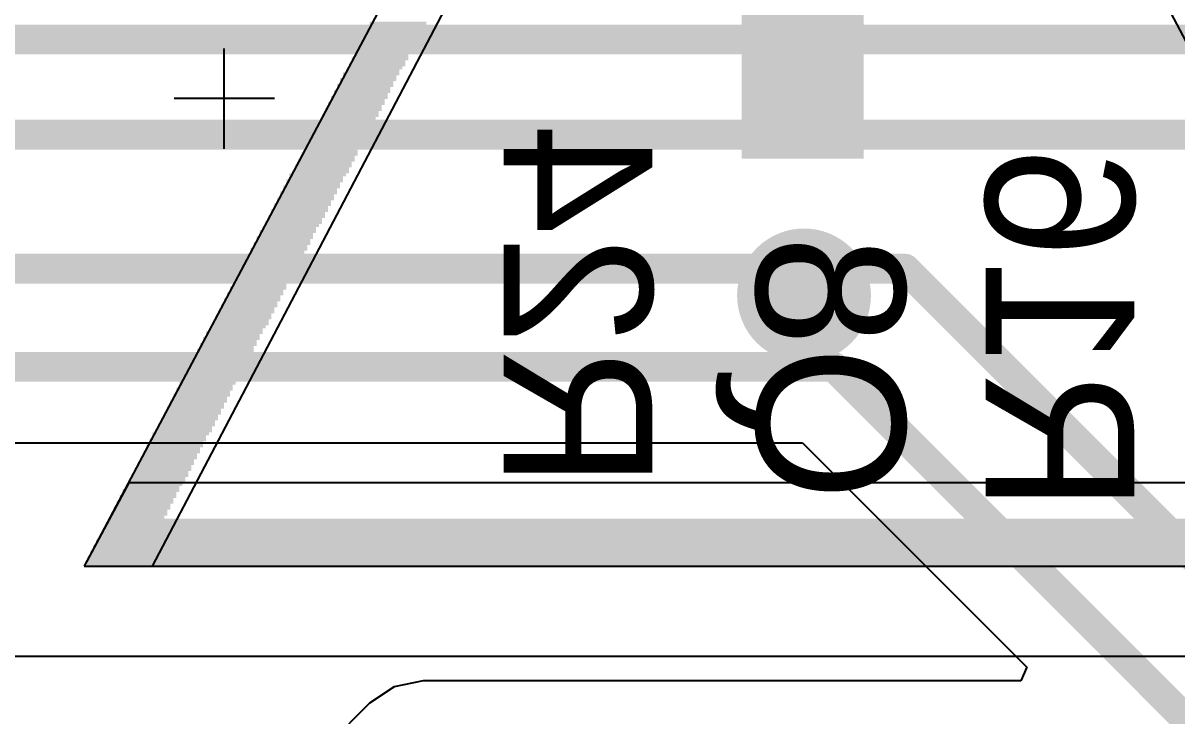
# Model space of a CAD drawing. Extents: x 8 to 204, y 9 to 177.
# Drawn here: x 70.24 to 80.09, y 28.85 to 34.76 of the extents above; entities that cross this region are included whole.
import ezdxf

# ---------------------------------------------------------------- set-up
doc = ezdxf.new("R2010")
doc.units = 0
doc.layers.get('0').update_dxf_attribs({"linetype": 'CONTINUOUS'})
for name, color, linetype in [('BOTTOMLAYER', 5, 'CONTINUOUS'), ('BOTTOMOVERLAY', 54, 'CONTINUOUS'), ('MECHANICAL13', 56, 'CONTINUOUS'), ('MECHANICAL15', 56, 'CONTINUOUS'), ('TOPLAYER', 1, 'CONTINUOUS'), ('TOPOVERLAY', 2, 'CONTINUOUS'), ('TOPPASTE', 8, 'CONTINUOUS'), ('TOPSOLDER', 216, 'CONTINUOUS')]:
    doc.layers.add(name, color=color, linetype=linetype)

# ---------------------------------------------------------------- blocks, each defined once
blk = doc.blocks.new('CASE_B_212')
at = {"layer": 'MECHANICAL13', "const_width": 0.1}
for points in [[(-1.85, 1.5), (1.85, 1.5)], [(-1.85, 1.5), (-1.85, -1.5)], [(1.85, 1.5), (1.85, -1.5)], [(-1.85, -1.5), (1.85, -1.5)]]:
    blk.add_lwpolyline(points, dxfattribs=at)
at = {"layer": 'MECHANICAL13', "const_width": 0.05}
for points in [[(-1.875, 1.5, 1), (-1.825, 1.5, 1)], [(-1.875, 1.5, 1), (-1.825, 1.5, 1)], [(1.825, 1.5, 1), (1.875, 1.5, 1)], [(1.825, 1.5, 1), (1.875, 1.5, 1)], [(-1.875, -1.5, 1), (-1.825, -1.5, 1)], [(-1.875, -1.5, 1), (-1.825, -1.5, 1)], [(1.825, -1.5, 1), (1.875, -1.5, 1)], [(1.825, -1.5, 1), (1.875, -1.5, 1)]]:
    blk.add_lwpolyline(points, format="xyb", close=True, dxfattribs=at)
at = {"layer": 'MECHANICAL13'}
blk.add_solid([(-1.85, -1.5), (-1.3524, -1.5), (-1.85, 1.5), (-1.3524, 1.5)], dxfattribs=at)
at = {"layer": 'MECHANICAL15', "const_width": 0.1}
for points in [[(-4.975, 2.5), (4.975, 2.5)], [(-4.975, 2.5), (-4.975, -2.5)], [(4.975, 2.5), (4.975, -2.5)], [(0, 0.5), (0, -0.5)], [(-0.5, 0), (0.5, 0)], [(-4.975, -2.5), (4.975, -2.5)]]:
    blk.add_lwpolyline(points, dxfattribs=at)
at = {"layer": 'MECHANICAL15', "const_width": 0.05}
for points in [[(-5, 2.5, 1), (-4.95, 2.5, 1)], [(-5, 2.5, 1), (-4.95, 2.5, 1)], [(4.95, 2.5, 1), (5, 2.5, 1)], [(4.95, 2.5, 1), (5, 2.5, 1)], [(-0.025, 0.5, 1), (0.025, 0.5, 1)], [(-0.525, 0, 1), (-0.475, 0, 1)], [(0.475, 0, 1), (0.525, 0, 1)], [(-0.025, -0.5, 1), (0.025, -0.5, 1)], [(-5, -2.5, 1), (-4.95, -2.5, 1)], [(-5, -2.5, 1), (-4.95, -2.5, 1)], [(4.95, -2.5, 1), (5, -2.5, 1)], [(4.95, -2.5, 1), (5, -2.5, 1)]]:
    blk.add_lwpolyline(points, format="xyb", close=True, dxfattribs=at)
at = {"layer": 'TOPLAYER', "const_width": 0.75}
for points in [[(-3.6, 0.75, 1), (-2.85, 0.75, 1)], [(-1.95, 0.75, 1), (-1.2, 0.75, 1)], [(1.2, 0.75, 1), (1.95, 0.75, 1)], [(2.85, 0.75, 1), (3.6, 0.75, 1)], [(-3.6, -0.75, 1), (-2.85, -0.75, 1)], [(-1.95, -0.75, 1), (-1.2, -0.75, 1)], [(1.2, -0.75, 1), (1.95, -0.75, 1)], [(2.85, -0.75, 1), (3.6, -0.75, 1)]]:
    blk.add_lwpolyline(points, format="xyb", close=True, dxfattribs=at)
at = {"layer": 'TOPLAYER'}
for points in [[(-1.575, -1.5), (-1.575, 1.5), (-3.225, -1.5), (-3.225, 1.5)], [(3.225, -1.5), (3.225, 1.5), (1.575, -1.5), (1.575, 1.5)], [(-0.825, -0.75), (-0.825, 0.75), (-3.975, -0.75), (-3.975, 0.75)], [(3.975, -0.75), (3.975, 0.75), (0.825, -0.75), (0.825, 0.75)]]:
    blk.add_solid(points, dxfattribs=at)
at = {"layer": 'TOPOVERLAY'}
for p, q in [((0.0033, -6.7056), (0.0033, -5.8486)), ((-0.4252, -6.2771), (0.4318, -6.2771))]:
    blk.add_line(p, q, dxfattribs=at)
at = {"layer": 'TOPOVERLAY', "const_width": 0.2}
for points in [[(-4.975, 2.5), (-4.975, -2.5)], [(-4.975, 2.5), (4.975, 2.5)], [(4.975, 2.5), (4.975, -2.5)], [(-4.975, -2.5), (4.975, -2.5)]]:
    blk.add_lwpolyline(points, dxfattribs=at)
at = {"layer": 'TOPOVERLAY', "const_width": 0.1}
for points in [[(-5.025, 2.5, 1), (-4.925, 2.5, 1)], [(-5.025, 2.5, 1), (-4.925, 2.5, 1)], [(4.925, 2.5, 1), (5.025, 2.5, 1)], [(4.925, 2.5, 1), (5.025, 2.5, 1)], [(-5.025, -2.5, 1), (-4.925, -2.5, 1)], [(-5.025, -2.5, 1), (-4.925, -2.5, 1)], [(4.925, -2.5, 1), (5.025, -2.5, 1)], [(4.925, -2.5, 1), (5.025, -2.5, 1)]]:
    blk.add_lwpolyline(points, format="xyb", close=True, dxfattribs=at)
at = {"layer": 'TOPOVERLAY'}
blk.add_solid([(-0.6858, -2.5), (0, -2.5), (-0.6858, 2.5), (0, 2.5)], dxfattribs=at)
at = {"layer": 'TOPPASTE', "const_width": 0.75}
for points in [[(-3.6, 0.75, 1), (-2.85, 0.75, 1)], [(-1.95, 0.75, 1), (-1.2, 0.75, 1)], [(1.2, 0.75, 1), (1.95, 0.75, 1)], [(2.85, 0.75, 1), (3.6, 0.75, 1)], [(-3.6, -0.75, 1), (-2.85, -0.75, 1)], [(-1.95, -0.75, 1), (-1.2, -0.75, 1)], [(1.2, -0.75, 1), (1.95, -0.75, 1)], [(2.85, -0.75, 1), (3.6, -0.75, 1)]]:
    blk.add_lwpolyline(points, format="xyb", close=True, dxfattribs=at)
at = {"layer": 'TOPPASTE'}
for points in [[(-1.575, -1.5), (-1.575, 1.5), (-3.225, -1.5), (-3.225, 1.5)], [(3.225, -1.5), (3.225, 1.5), (1.575, -1.5), (1.575, 1.5)], [(-0.825, -0.75), (-0.825, 0.75), (-3.975, -0.75), (-3.975, 0.75)], [(3.975, -0.75), (3.975, 0.75), (0.825, -0.75), (0.825, 0.75)]]:
    blk.add_solid(points, dxfattribs=at)
at = {"layer": 'TOPSOLDER', "const_width": 0.877}
for points in [[(-3.6635, 0.75, 1), (-2.7865, 0.75, 1)], [(-2.0135, 0.75, 1), (-1.1365, 0.75, 1)], [(1.1365, 0.75, 1), (2.0135, 0.75, 1)], [(2.7865, 0.75, 1), (3.6635, 0.75, 1)], [(-3.6635, -0.75, 1), (-2.7865, -0.75, 1)], [(-2.0135, -0.75, 1), (-1.1365, -0.75, 1)], [(1.1365, -0.75, 1), (2.0135, -0.75, 1)], [(2.7865, -0.75, 1), (3.6635, -0.75, 1)]]:
    blk.add_lwpolyline(points, format="xyb", close=True, dxfattribs=at)
at = {"layer": 'TOPSOLDER'}
for points in [[(-1.575, -1.627), (-1.575, 1.627), (-3.225, -1.627), (-3.225, 1.627)], [(3.225, -1.627), (3.225, 1.627), (1.575, -1.627), (1.575, 1.627)], [(-0.698, -0.75), (-0.698, 0.75), (-4.102, -0.75), (-4.102, 0.75)], [(4.102, -0.75), (4.102, 0.75), (0.698, -0.75), (0.698, 0.75)]]:
    blk.add_solid(points, dxfattribs=at)
blk = doc.blocks.new('LEIA_DOCUMENTACAO_221')
at = {"layer": 'TOPOVERLAY'}
for p, q in [((-0.0254, 7.5184), (-6.1976, -4.1148)), ((-5.6134, -4.1148), (-0.0254, 6.5278)), ((5.5626, -4.1148), (-0.0254, 6.5278)), ((-5.8166, -3.4036), (-6.1976, -4.1148)), ((5.7658, -3.4036), (-5.8166, -3.4036)), ((-6.1976, -4.1148), (-5.6134, -4.1148)), ((-6.1976, -4.1148), (6.1468, -4.1148))]:
    blk.add_line(p, q, dxfattribs=at)
for points, const_width in [([(0.2032, -1.8034, 1), (-0.3048, -1.8034, 1)], 0.635), ([(-0.4636, -1.8034, 1), (-0.1461, -1.8034, 1)], 0.3175), ([(0.0445, -1.8034, 1), (0.3619, -1.8034, 1)], 0.3175)]:
    blk.add_lwpolyline(points, format="xyb", close=True, dxfattribs=dict(at, const_width=const_width))
for points in [[(-0.5842, -0.635), (0.4572, -0.635), (-0.5842, 3.6322), (0.4572, 3.6322)], [(-3.2766, 0.5334), (-3.7592, 0.5334), (-3.2766, 0.508), (-3.7592, 0.508)], [(-3.302, 0.508), (-3.7592, 0.508), (-3.302, 0.4826), (-3.7592, 0.4826)], [(-3.3274, 0.4318), (-3.81, 0.4318), (-3.3274, 0.4064), (-3.81, 0.4064)], [(-3.3528, 0.4064), (-3.81, 0.4064), (-3.3528, 0.381), (-3.81, 0.381)], [(-3.302, 0.4826), (-3.7846, 0.4826), (-3.302, 0.4572), (-3.7846, 0.4572)], [(-3.3274, 0.4572), (-3.7846, 0.4572), (-3.3274, 0.4318), (-3.7846, 0.4318)], [(-3.3782, 0.3302), (-3.8608, 0.3302), (-3.3782, 0.3048), (-3.8608, 0.3048)], [(-3.4036, 0.3048), (-3.8608, 0.3048), (-3.4036, 0.2794), (-3.8608, 0.2794)], [(-3.3528, 0.381), (-3.8354, 0.381), (-3.3528, 0.3556), (-3.8354, 0.3556)], [(-3.3782, 0.3556), (-3.8354, 0.3556), (-3.3782, 0.3302), (-3.8354, 0.3302)], [(-3.429, 0.2286), (-3.9116, 0.2286), (-3.429, 0.2032), (-3.9116, 0.2032)], [(-3.4544, 0.2032), (-3.9116, 0.2032), (-3.4544, 0.1778), (-3.9116, 0.1778)], [(-3.4036, 0.2794), (-3.8862, 0.2794), (-3.4036, 0.254), (-3.8862, 0.254)], [(-3.429, 0.254), (-3.8862, 0.254), (-3.429, 0.2286), (-3.8862, 0.2286)], [(-3.5052, 0.1016), (-3.9878, 0.1016), (-3.5052, 0.0762), (-3.9878, 0.0762)], [(-3.5052, 0.127), (-3.9624, 0.127), (-3.5052, 0.1016), (-3.9624, 0.1016)], [(-3.4544, 0.1778), (-3.937, 0.1778), (-3.4544, 0.1524), (-3.937, 0.1524)], [(-3.4798, 0.1524), (-3.937, 0.1524), (-3.4798, 0.127), (-3.937, 0.127)], [(-3.556, 0), (-4.0386, 0), (-3.556, -0.0254), (-4.0386, -0.0254)], [(-3.5306, 0.0508), (-4.0132, 0.0508), (-3.5306, 0.0254), (-4.0132, 0.0254)], [(-3.556, 0.0254), (-4.0132, 0.0254), (-3.556, 0), (-4.0132, 0)], [(-3.5306, 0.0762), (-3.9878, 0.0762), (-3.5306, 0.0508), (-3.9878, 0.0508)], [(-3.5814, -0.0508), (-4.064, -0.0508), (-3.5814, -0.0762), (-4.064, -0.0762)], [(-3.6068, -0.0762), (-4.064, -0.0762), (-3.6068, -0.1016), (-4.064, -0.1016)], [(-3.5814, -0.0254), (-4.0386, -0.0254), (-3.5814, -0.0508), (-4.0386, -0.0508)], [(-3.6322, -0.1524), (-4.1148, -0.1524), (-3.6322, -0.1778), (-4.1148, -0.1778)], [(-3.6576, -0.1778), (-4.1148, -0.1778), (-3.6576, -0.2032), (-4.1148, -0.2032)], [(-3.6068, -0.1016), (-4.0894, -0.1016), (-3.6068, -0.127), (-4.0894, -0.127)], [(-3.6322, -0.127), (-4.0894, -0.127), (-3.6322, -0.1524), (-4.0894, -0.1524)], [(-3.683, -0.254), (-4.1656, -0.254), (-3.683, -0.2794), (-4.1656, -0.2794)], [(-3.7084, -0.2794), (-4.1656, -0.2794), (-3.7084, -0.3048), (-4.1656, -0.3048)], [(-3.6576, -0.2032), (-4.1402, -0.2032), (-3.6576, -0.2286), (-4.1402, -0.2286)], [(-3.683, -0.2286), (-4.1402, -0.2286), (-3.683, -0.254), (-4.1402, -0.254)], [(-3.7592, -0.381), (-4.2418, -0.381), (-3.7592, -0.4064), (-4.2418, -0.4064)], [(-3.7338, -0.3302), (-4.2164, -0.3302), (-3.7338, -0.3556), (-4.2164, -0.3556)], [(-3.7592, -0.3556), (-4.2164, -0.3556), (-3.7592, -0.381), (-4.2164, -0.381)], [(-3.7084, -0.3048), (-4.191, -0.3048), (-3.7084, -0.3302), (-4.191, -0.3302)], [(-3.81, -0.4826), (-4.2926, -0.4826), (-3.81, -0.508), (-4.2926, -0.508)], [(-3.7846, -0.4318), (-4.2672, -0.4318), (-3.7846, -0.4572), (-4.2672, -0.4572)], [(-3.81, -0.4572), (-4.2672, -0.4572), (-3.81, -0.4826), (-4.2672, -0.4826)], [(-3.7846, -0.4064), (-4.2418, -0.4064), (-3.7846, -0.4318), (-4.2418, -0.4318)], [(-3.8608, -0.5842), (-4.3434, -0.5842), (-3.8608, -0.6096), (-4.3434, -0.6096)], [(-3.8354, -0.5334), (-4.318, -0.5334), (-3.8354, -0.5588), (-4.318, -0.5588)], [(-3.8608, -0.5588), (-4.318, -0.5588), (-3.8608, -0.5842), (-4.318, -0.5842)], [(-3.8354, -0.508), (-4.2926, -0.508), (-3.8354, -0.5334), (-4.2926, -0.5334)], [(-3.9116, -0.6858), (-4.3942, -0.6858), (-3.9116, -0.7112), (-4.3942, -0.7112)], [(-3.8862, -0.635), (-4.3688, -0.635), (-3.8862, -0.6604), (-4.3688, -0.6604)], [(-3.9116, -0.6604), (-4.3688, -0.6604), (-3.9116, -0.6858), (-4.3688, -0.6858)], [(-3.8862, -0.6096), (-4.3434, -0.6096), (-3.8862, -0.635), (-4.3434, -0.635)], [(-3.9624, -0.762), (-4.445, -0.762), (-3.9624, -0.7874), (-4.445, -0.7874)], [(-3.9878, -0.7874), (-4.445, -0.7874), (-3.9878, -0.8128), (-4.445, -0.8128)], [(-3.937, -0.7366), (-4.4196, -0.7366), (-3.937, -0.762), (-4.4196, -0.762)], [(-3.937, -0.7112), (-4.3942, -0.7112), (-3.937, -0.7366), (-4.3942, -0.7366)], [(-4.0132, -0.8636), (-4.4958, -0.8636), (-4.0132, -0.889), (-4.4958, -0.889)], [(-3.9878, -0.8128), (-4.4704, -0.8128), (-3.9878, -0.8382), (-4.4704, -0.8382)], [(-4.0132, -0.8382), (-4.4704, -0.8382), (-4.0132, -0.8636), (-4.4704, -0.8636)], [(-4.064, -0.9652), (-4.5466, -0.9652), (-4.064, -0.9906), (-4.5466, -0.9906)], [(-4.0386, -0.9144), (-4.5212, -0.9144), (-4.0386, -0.9398), (-4.5212, -0.9398)], [(-4.064, -0.9398), (-4.5212, -0.9398), (-4.064, -0.9652), (-4.5212, -0.9652)], [(-4.0386, -0.889), (-4.4958, -0.889), (-4.0386, -0.9144), (-4.4958, -0.9144)], [(-4.1148, -1.0668), (-4.5974, -1.0668), (-4.1148, -1.0922), (-4.5974, -1.0922)], [(-4.0894, -1.016), (-4.572, -1.016), (-4.0894, -1.0414), (-4.572, -1.0414)], [(-4.1148, -1.0414), (-4.572, -1.0414), (-4.1148, -1.0668), (-4.572, -1.0668)], [(-4.0894, -0.9906), (-4.5466, -0.9906), (-4.0894, -1.016), (-4.5466, -1.016)], [(-4.1656, -1.1684), (-4.6482, -1.1684), (-4.1656, -1.1938), (-4.6482, -1.1938)], [(-4.1402, -1.1176), (-4.6228, -1.1176), (-4.1402, -1.143), (-4.6228, -1.143)], [(-4.1656, -1.143), (-4.6228, -1.143), (-4.1656, -1.1684), (-4.6228, -1.1684)], [(-4.1402, -1.0922), (-4.5974, -1.0922), (-4.1402, -1.1176), (-4.5974, -1.1176)], [(-4.2164, -1.2446), (-4.699, -1.2446), (-4.2164, -1.27), (-4.699, -1.27)], [(-4.2418, -1.27), (-4.699, -1.27), (-4.2418, -1.2954), (-4.699, -1.2954)], [(-4.2164, -1.2192), (-4.6736, -1.2192), (-4.2164, -1.2446), (-4.6736, -1.2446)], [(-4.191, -1.1938), (-4.6482, -1.1938), (-4.191, -1.2192), (-4.6482, -1.2192)], [(-4.2672, -1.3462), (-4.7498, -1.3462), (-4.2672, -1.3716), (-4.7498, -1.3716)], [(-4.2926, -1.3716), (-4.7498, -1.3716), (-4.2926, -1.397), (-4.7498, -1.397)], [(-4.2418, -1.2954), (-4.7244, -1.2954), (-4.2418, -1.3208), (-4.7244, -1.3208)], [(-4.2672, -1.3208), (-4.7244, -1.3208), (-4.2672, -1.3462), (-4.7244, -1.3462)], [(-4.318, -1.4478), (-4.8006, -1.4478), (-4.318, -1.4732), (-4.8006, -1.4732)], [(-4.3434, -1.4732), (-4.8006, -1.4732), (-4.3434, -1.4986), (-4.8006, -1.4986)], [(-4.2926, -1.397), (-4.7752, -1.397), (-4.2926, -1.4224), (-4.7752, -1.4224)], [(-4.318, -1.4224), (-4.7752, -1.4224), (-4.318, -1.4478), (-4.7752, -1.4478)], [(-4.3688, -1.5494), (-4.8514, -1.5494), (-4.3688, -1.5748), (-4.8514, -1.5748)], [(-4.3942, -1.5748), (-4.8514, -1.5748), (-4.3942, -1.6002), (-4.8514, -1.6002)], [(-4.3434, -1.4986), (-4.826, -1.4986), (-4.3434, -1.524), (-4.826, -1.524)], [(-4.3688, -1.524), (-4.826, -1.524), (-4.3688, -1.5494), (-4.826, -1.5494)], [(-4.445, -1.651), (-4.9022, -1.651), (-4.445, -1.6764), (-4.9022, -1.6764)], [(-4.3942, -1.6002), (-4.8768, -1.6002), (-4.3942, -1.6256), (-4.8768, -1.6256)], [(-4.4196, -1.6256), (-4.8768, -1.6256), (-4.4196, -1.651), (-4.8768, -1.651)], [(-4.4704, -1.7272), (-4.953, -1.7272), (-4.4704, -1.7526), (-4.953, -1.7526)], [(-4.4958, -1.7526), (-4.953, -1.7526), (-4.4958, -1.778), (-4.953, -1.778)], [(-4.445, -1.6764), (-4.9276, -1.6764), (-4.445, -1.7018), (-4.9276, -1.7018)], [(-4.4704, -1.7018), (-4.9276, -1.7018), (-4.4704, -1.7272), (-4.9276, -1.7272)], [(-4.5212, -1.8288), (-5.0038, -1.8288), (-4.5212, -1.8542), (-5.0038, -1.8542)], [(-4.5466, -1.8542), (-5.0038, -1.8542), (-4.5466, -1.8796), (-5.0038, -1.8796)], [(-4.4958, -1.778), (-4.9784, -1.778), (-4.4958, -1.8034), (-4.9784, -1.8034)], [(-4.5212, -1.8034), (-4.9784, -1.8034), (-4.5212, -1.8288), (-4.9784, -1.8288)], [(-4.572, -1.9304), (-5.0546, -1.9304), (-4.572, -1.9558), (-5.0546, -1.9558)], [(-4.5974, -1.9558), (-5.0546, -1.9558), (-4.5974, -1.9812), (-5.0546, -1.9812)], [(-4.5466, -1.8796), (-5.0292, -1.8796), (-4.5466, -1.905), (-5.0292, -1.905)], [(-4.572, -1.905), (-5.0292, -1.905), (-4.572, -1.9304), (-5.0292, -1.9304)], [(-4.6228, -2.032), (-5.1054, -2.032), (-4.6228, -2.0574), (-5.1054, -2.0574)], [(-4.6482, -2.0574), (-5.1054, -2.0574), (-4.6482, -2.0828), (-5.1054, -2.0828)], [(-4.5974, -1.9812), (-5.08, -1.9812), (-4.5974, -2.0066), (-5.08, -2.0066)], [(-4.6228, -2.0066), (-5.08, -2.0066), (-4.6228, -2.032), (-5.08, -2.032)], [(-4.699, -2.159), (-5.1816, -2.159), (-4.699, -2.1844), (-5.1816, -2.1844)], [(-4.6736, -2.1082), (-5.1562, -2.1082), (-4.6736, -2.1336), (-5.1562, -2.1336)], [(-4.699, -2.1336), (-5.1562, -2.1336), (-4.699, -2.159), (-5.1562, -2.159)], [(-4.6736, -2.0828), (-5.1308, -2.0828), (-4.6736, -2.1082), (-5.1308, -2.1082)], [(-4.7498, -2.2606), (-5.2324, -2.2606), (-4.7498, -2.286), (-5.2324, -2.286)], [(-4.7244, -2.2098), (-5.207, -2.2098), (-4.7244, -2.2352), (-5.207, -2.2352)], [(-4.7498, -2.2352), (-5.207, -2.2352), (-4.7498, -2.2606), (-5.207, -2.2606)], [(-4.7244, -2.1844), (-5.1816, -2.1844), (-4.7244, -2.2098), (-5.1816, -2.2098)], [(-4.8006, -2.3622), (-5.2832, -2.3622), (-4.8006, -2.3876), (-5.2832, -2.3876)], [(-4.7752, -2.3114), (-5.2578, -2.3114), (-4.7752, -2.3368), (-5.2578, -2.3368)], [(-4.8006, -2.3368), (-5.2578, -2.3368), (-4.8006, -2.3622), (-5.2578, -2.3622)], [(-4.7752, -2.286), (-5.2324, -2.286), (-4.7752, -2.3114), (-5.2324, -2.3114)], [(-4.826, -2.413), (-5.3086, -2.413), (-4.826, -2.4384), (-5.3086, -2.4384)], [(-4.8514, -2.4384), (-5.3086, -2.4384), (-4.8514, -2.4638), (-5.3086, -2.4638)], [(-4.826, -2.3876), (-5.2832, -2.3876), (-4.826, -2.413), (-5.2832, -2.413)], [(-4.9022, -2.54), (-5.3848, -2.54), (-4.9022, -2.5654), (-5.3848, -2.5654)], [(-4.8768, -2.5146), (-5.3594, -2.5146), (-4.8768, -2.54), (-5.3594, -2.54)], [(-4.8514, -2.4638), (-5.334, -2.4638), (-4.8514, -2.4892), (-5.334, -2.4892)], [(-4.8768, -2.4892), (-5.334, -2.4892), (-4.8768, -2.5146), (-5.334, -2.5146)], [(-4.953, -2.6416), (-5.4356, -2.6416), (-4.953, -2.667), (-5.4356, -2.667)], [(-4.9276, -2.5908), (-5.4102, -2.5908), (-4.9276, -2.6162), (-5.4102, -2.6162)], [(-4.953, -2.6162), (-5.4102, -2.6162), (-4.953, -2.6416), (-5.4102, -2.6416)], [(-4.9276, -2.5654), (-5.3848, -2.5654), (-4.9276, -2.5908), (-5.3848, -2.5908)], [(-5.0038, -2.7432), (-5.4864, -2.7432), (-5.0038, -2.7686), (-5.4864, -2.7686)], [(-4.9784, -2.6924), (-5.461, -2.6924), (-4.9784, -2.7178), (-5.461, -2.7178)], [(-5.0038, -2.7178), (-5.461, -2.7178), (-5.0038, -2.7432), (-5.461, -2.7432)], [(-4.9784, -2.667), (-5.4356, -2.667), (-4.9784, -2.6924), (-5.4356, -2.6924)], [(-5.0546, -2.8448), (-5.5372, -2.8448), (-5.0546, -2.8702), (-5.5372, -2.8702)], [(-5.0292, -2.794), (-5.5118, -2.794), (-5.0292, -2.8194), (-5.5118, -2.8194)], [(-5.0546, -2.8194), (-5.5118, -2.8194), (-5.0546, -2.8448), (-5.5118, -2.8448)], [(-5.0292, -2.7686), (-5.4864, -2.7686), (-5.0292, -2.794), (-5.4864, -2.794)], [(-5.1054, -2.9464), (-5.588, -2.9464), (-5.1054, -2.9718), (-5.588, -2.9718)], [(-5.08, -2.8956), (-5.5626, -2.8956), (-5.08, -2.921), (-5.5626, -2.921)], [(-5.1054, -2.921), (-5.5626, -2.921), (-5.1054, -2.9464), (-5.5626, -2.9464)], [(-5.08, -2.8702), (-5.5372, -2.8702), (-5.08, -2.8956), (-5.5372, -2.8956)], [(-5.1562, -3.0226), (-5.6388, -3.0226), (-5.1562, -3.048), (-5.6388, -3.048)], [(-5.1816, -3.048), (-5.6388, -3.048), (-5.1816, -3.0734), (-5.6388, -3.0734)], [(-5.1308, -2.9718), (-5.6134, -2.9718), (-5.1308, -2.9972), (-5.6134, -2.9972)], [(-5.1562, -2.9972), (-5.6134, -2.9972), (-5.1562, -3.0226), (-5.6134, -3.0226)], [(-5.207, -3.1242), (-5.6896, -3.1242), (-5.207, -3.1496), (-5.6896, -3.1496)], [(-5.2324, -3.1496), (-5.6896, -3.1496), (-5.2324, -3.175), (-5.6896, -3.175)], [(-5.1816, -3.0734), (-5.6642, -3.0734), (-5.1816, -3.0988), (-5.6642, -3.0988)], [(-5.207, -3.0988), (-5.6642, -3.0988), (-5.207, -3.1242), (-5.6642, -3.1242)], [(-5.2578, -3.2258), (-5.7404, -3.2258), (-5.2578, -3.2512), (-5.7404, -3.2512)], [(-5.2324, -3.175), (-5.715, -3.175), (-5.2324, -3.2004), (-5.715, -3.2004)], [(-5.2578, -3.2004), (-5.715, -3.2004), (-5.2578, -3.2258), (-5.715, -3.2258)], [(-5.3086, -3.3274), (-5.7912, -3.3274), (-5.3086, -3.3528), (-5.7912, -3.3528)], [(-5.2832, -3.2766), (-5.7658, -3.2766), (-5.2832, -3.302), (-5.7658, -3.302)], [(-5.3086, -3.302), (-5.7658, -3.302), (-5.3086, -3.3274), (-5.7658, -3.3274)], [(-5.2832, -3.2512), (-5.7404, -3.2512), (-5.2832, -3.2766), (-5.7404, -3.2766)], [(-5.3848, -3.429), (-5.842, -3.429), (-5.3848, -3.4544), (-5.842, -3.4544)], [(-5.334, -3.3782), (-5.8166, -3.3782), (-5.334, -3.4036), (-5.8166, -3.4036)], [(-5.3594, -3.4036), (-5.8166, -3.4036), (-5.3594, -3.429), (-5.8166, -3.429)], [(-5.334, -3.3528), (-5.7912, -3.3528), (-5.334, -3.3782), (-5.7912, -3.3782)], [(-5.4102, -3.5052), (-5.8928, -3.5052), (-5.4102, -3.5306), (-5.8928, -3.5306)], [(-5.4356, -3.5306), (-5.8928, -3.5306), (-5.4356, -3.556), (-5.8928, -3.556)], [(-5.3848, -3.4544), (-5.8674, -3.4544), (-5.3848, -3.4798), (-5.8674, -3.4798)], [(-5.4102, -3.4798), (-5.8674, -3.4798), (-5.4102, -3.5052), (-5.8674, -3.5052)], [(-5.461, -3.6068), (-5.9436, -3.6068), (-5.461, -3.6322), (-5.9436, -3.6322)], [(-5.4864, -3.6322), (-5.9436, -3.6322), (-5.4864, -3.6576), (-5.9436, -3.6576)], [(-5.4356, -3.556), (-5.9182, -3.556), (-5.4356, -3.5814), (-5.9182, -3.5814)], [(-5.461, -3.5814), (-5.9182, -3.5814), (-5.461, -3.6068), (-5.9182, -3.6068)], [(5.7912, -3.7084), (-5.9944, -3.7084), (5.7912, -3.7338), (-5.9944, -3.7338)], [(5.8166, -3.7338), (-5.9944, -3.7338), (5.8166, -3.7592), (-5.9944, -3.7592)], [(-5.4864, -3.6576), (-5.969, -3.6576), (-5.4864, -3.683), (-5.969, -3.683)], [(-5.5118, -3.683), (-5.969, -3.683), (-5.5118, -3.7084), (-5.969, -3.7084)], [(5.842, -3.81), (-6.0452, -3.81), (5.842, -3.8354), (-6.0452, -3.8354)], [(5.8674, -3.8354), (-6.0452, -3.8354), (5.8674, -3.8608), (-6.0452, -3.8608)], [(5.8166, -3.7592), (-6.0198, -3.7592), (5.8166, -3.7846), (-6.0198, -3.7846)], [(5.842, -3.7846), (-6.0198, -3.7846), (5.842, -3.81), (-6.0198, -3.81)], [(5.9182, -3.937), (-6.1214, -3.937), (5.9182, -3.9624), (-6.1214, -3.9624)], [(5.8928, -3.8862), (-6.096, -3.8862), (5.8928, -3.9116), (-6.096, -3.9116)], [(5.8928, -3.9116), (-6.096, -3.9116), (5.8928, -3.937), (-6.096, -3.937)], [(5.8674, -3.8608), (-6.0706, -3.8608), (5.8674, -3.8862), (-6.0706, -3.8862)], [(5.969, -4.0386), (-6.1722, -4.0386), (5.969, -4.064), (-6.1722, -4.064)], [(5.9436, -3.9878), (-6.1468, -3.9878), (5.9436, -4.0132), (-6.1468, -4.0132)], [(5.9436, -4.0132), (-6.1468, -4.0132), (5.9436, -4.0386), (-6.1468, -4.0386)], [(5.9182, -3.9624), (-6.1214, -3.9624), (5.9182, -3.9878), (-6.1214, -3.9878)], [(5.969, -4.064), (-6.1722, -4.064), (5.969, -4.0894), (-6.1722, -4.0894)], [(5.9944, -4.0894), (-6.1722, -4.0894), (5.9944, -4.1148), (-6.1722, -4.1148)]]:
    blk.add_solid(points, dxfattribs=at)

msp = doc.modelspace()

# ---------------------------------------------------------------- linework, layer by layer
at = {"layer": 'BOTTOMLAYER'}
for p, q in [((62.5685, 31.1788), (76.897, 31.1788)), ((76.897, 31.1788), (78.8122, 29.2636)), ((78.8122, 29.2636), (78.7636, 29.1462)), ((73.4122, 29.097), (73.2022, 28.9566)), ((73.66, 29.1462), (73.4122, 29.097)), ((78.7636, 29.1462), (73.66, 29.1462)), ((73.2022, 28.9566), (71.6274, 27.3818))]:
    msp.add_line(p, q, dxfattribs=at)
at = {"layer": 'BOTTOMLAYER', "const_width": 0.254}
for points in [[(52.6542, 34.6202), (87.7824, 34.6202)], [(46.6852, 33.8074), (80.5048, 33.8074)], [(56.896, 32.6644), (77.7748, 32.6644)], [(77.7748, 32.6644), (81.4578, 28.9814)], [(61.9252, 31.8262), (77.1652, 31.8262)], [(77.1652, 31.8262), (81.026, 27.9654)]]:
    msp.add_lwpolyline(points, dxfattribs=at)
at = {"layer": 'BOTTOMLAYER', "const_width": 0.127}
for points in [[(77.7113, 32.6644, 1), (77.8383, 32.6644, 1)], [(77.7113, 32.6644, 1), (77.8383, 32.6644, 1)], [(77.1017, 31.8262, 1), (77.2287, 31.8262, 1)], [(77.1017, 31.8262, 1), (77.2287, 31.8262, 1)]]:
    msp.add_lwpolyline(points, format="xyb", close=True, dxfattribs=at)
at = {"layer": 'TOPLAYER'}
msp.add_line((80.4418, 29.3557), (69.0372, 29.3557), dxfattribs=at)

# ---------------------------------------------------------------- block references
msp.add_blockref('LEIA_DOCUMENTACAO_221', (76.962, 34.2392))
at = {"rotation": 90}
msp.add_blockref('CASE_B_212', (65.6844, 34.1122), dxfattribs=at)

# ---------------------------------------------------------------- texts
at = {"layer": 'BOTTOMOVERLAY', "text_generation_flag": 2}
for s, p in [('R24', (74.3458, 30.7848)), ('R16', (78.4606, 30.5816)), ('Q8', (76.5048, 30.6832))]:
    msp.add_text(s, height=1.27, rotation=270, dxfattribs=at).set_placement(p)

doc.saveas('drawing.dxf')
